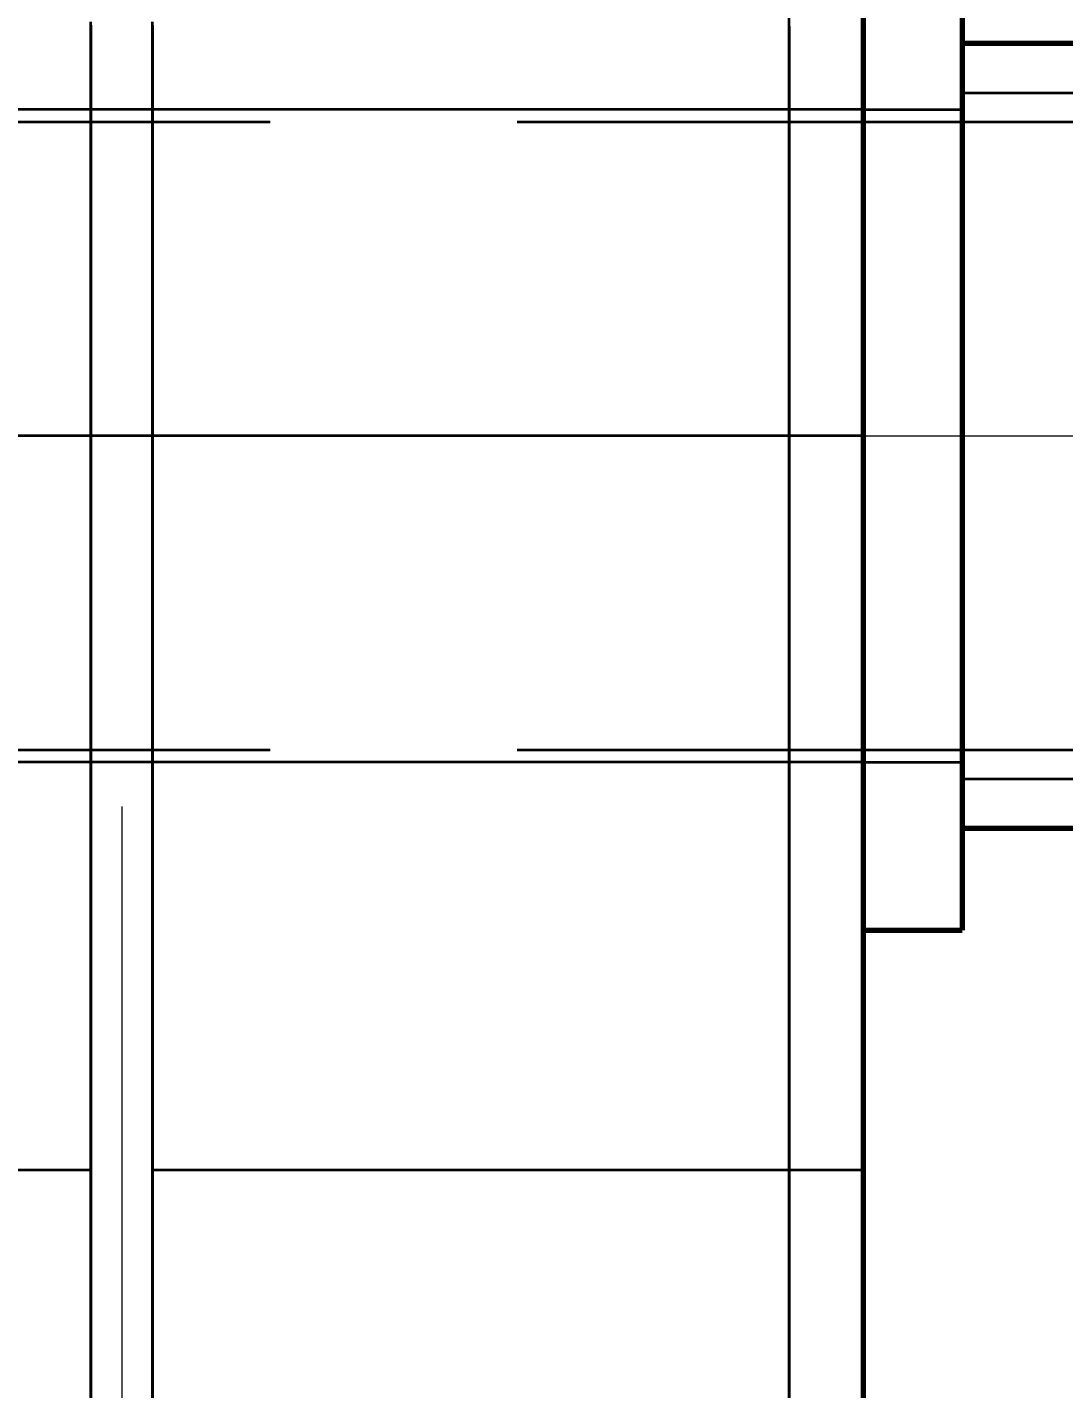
# Model space of a CAD drawing. Header units: millimetres. Extents: x 0 to 2382, y 0 to 420.
# Drawn here: x 141.02 to 145.21, y 120.15 to 125.65 of the extents above; entities that cross this region are included whole.
import ezdxf

# ---------------------------------------------------------------- set-up
doc = ezdxf.new("R2010")
doc.units = ezdxf.units.MM
doc.linetypes.add('IRAM-E-TRAZOS', pattern=[5, 4, -1])
doc.linetypes.add('IRAM-F-TRAZO-PUNTO', pattern=[20, 15, -2, 1, -2])
for name, color, linetype, lineweight in [('01-VISIBLE', 7, 'CONTINUOUS', 70), ('02-OCULTA', 4, 'IRAM-E-TRAZOS', 35), ('03-EJE', 1, 'IRAM-F-TRAZO-PUNTO', 18), ('04-COTA', 3, 'CONTINUOUS', 18)]:
    doc.layers.add(name, color=color, linetype=linetype, lineweight=lineweight)
doc.styles.add('ISO3098', font='isocpeur.ttf')
doc.dimstyles.new('FLAMA-IRAM', dxfattribs={"dimtxt": 3.5, "dimasz": 3.5, "dimexe": 2, "dimexo": 1.5, "dimgap": 1, "dimtad": 1, "dimdec": 1, "dimtxsty": 'ISO3098', "dimblk": 'IRAM_FLECHA', "dimblk1": 'IRAM_FLECHA', "dimblk2": 'IRAM_FLECHA', "dimcen": 2.5, "dimclrd": 256, "dimclre": 256, "dimclrt": 256, "dimazin": 3, "dimtfac": 1, "dimtmove": 0, "dimatfit": 3, "dimlwd": 18, "dimlwe": 18})

# ---------------------------------------------------------------- blocks, each defined once
blk = doc.blocks.new('IRAM_FLECHA')
blk.add_solid([(0, 0), (-1, 0.125), (-1, -0.125)])

msp = doc.modelspace()

# ---------------------------------------------------------------- linework, layer by layer
at = {"layer": '01-VISIBLE'}
for p, q in [((144.8, 125.5875), (154.9125, 125.5875)), ((144.8, 122.4125), (181.2, 122.4125)), ((144.4, 122), (144.8, 122))]:
    msp.add_line(p, q, dxfattribs=at)
for points in [[(144.4, 120.0851), (144.4, 120.1664), (144.4, 120.2478), (144.4, 120.3291), (144.4, 120.4105), (144.4, 120.4918), (144.4, 120.5732), (144.4, 120.6545), (144.4, 120.7359), (144.4, 120.8172), (144.4, 120.8986), (144.4, 120.9799), (144.4, 121.0613), (144.4, 121.1426), (144.4, 121.2239), (144.4, 121.3053), (144.4, 121.3866), (144.4, 121.468), (144.4, 121.5493), (144.4, 121.6307), (144.4, 121.712), (144.4, 121.7934), (144.4, 121.8747), (144.4, 121.9561), (144.4, 122.0374), (144.4, 122.1188), (144.4, 122.2001), (144.4, 122.2815), (144.4, 122.3628), (144.4, 122.4442), (144.4, 122.5255), (144.4, 122.6069), (144.4, 122.6882), (144.4, 122.7696), (144.4, 122.8509), (144.4, 122.9323), (144.4, 123.0136), (144.4, 123.0949), (144.4, 123.1763), (144.4, 123.2576), (144.4, 123.339), (144.4, 123.4203), (144.4, 123.5017), (144.4, 123.583), (144.4, 123.6644), (144.4, 123.7457), (144.4, 123.8271), (144.4, 123.9084), (144.4, 123.9898), (144.4, 124.0711), (144.4, 124.1525), (144.4, 124.2338), (144.4, 124.3152), (144.4, 124.3965), (144.4, 124.4779), (144.4, 124.5592), (144.4, 124.6406), (144.4, 124.7219), (144.4, 124.8033), (144.4, 124.8846), (144.4, 124.9659), (144.4, 125.0473), (144.4, 125.1286), (144.4, 125.21), (144.4, 125.2913), (144.4, 125.3727), (144.4, 125.454), (144.4, 125.5354), (144.4, 125.6167), (144.4, 125.6981)], [(144.8, 125.7), (144.8, 125.65), (144.8, 125.6), (144.8, 125.55), (144.8, 125.5), (144.8, 125.45), (144.8, 125.4), (144.8, 125.35), (144.8, 125.3), (144.8, 125.25), (144.8, 125.2), (144.8, 125.15), (144.8, 125.1), (144.8, 125.05), (144.8, 125), (144.8, 124.95), (144.8, 124.9), (144.8, 124.85), (144.8, 124.8), (144.8, 124.75), (144.8, 124.7), (144.8, 124.65), (144.8, 124.6), (144.8, 124.55), (144.8, 124.5), (144.8, 124.45), (144.8, 124.4), (144.8, 124.35), (144.8, 124.3), (144.8, 124.25), (144.8, 124.2), (144.8, 124.15), (144.8, 124.1), (144.8, 124.05), (144.8, 124)], [(144.8, 124), (144.8, 123.95), (144.8, 123.9), (144.8, 123.85), (144.8, 123.8), (144.8, 123.75), (144.8, 123.7), (144.8, 123.65), (144.8, 123.6), (144.8, 123.55), (144.8, 123.5), (144.8, 123.45), (144.8, 123.4), (144.8, 123.35), (144.8, 123.3), (144.8, 123.25), (144.8, 123.2), (144.8, 123.15), (144.8, 123.1), (144.8, 123.05), (144.8, 123), (144.8, 122.95), (144.8, 122.9), (144.8, 122.85), (144.8, 122.8), (144.8, 122.75), (144.8, 122.7), (144.8, 122.65), (144.8, 122.6), (144.8, 122.55), (144.8, 122.5), (144.8, 122.45), (144.8, 122.4), (144.8, 122.35), (144.8, 122.3), (144.8, 122.25), (144.8, 122.2), (144.8, 122.15), (144.8, 122.1), (144.8, 122.05), (144.8, 122)]]:
    msp.add_lwpolyline(points, dxfattribs=at)
at = {"layer": '02-OCULTA'}
for p, q in [((144.8, 125.3875), (181.2, 125.3875)), ((144.4, 125.32), (138.4, 125.32)), ((144.4, 125.32), (144.8, 125.32)), ((138, 125.27), (188, 125.27)), ((144.4, 124), (138.4, 124)), ((138, 122.73), (188, 122.73)), ((144.4, 122.68), (138.4, 122.68)), ((144.4, 122.68), (144.8, 122.68)), ((144.8, 122.6125), (181.2, 122.6125)), ((141.275, 121.03), (138.4, 121.03)), ((144.4, 121.03), (141.525, 121.03))]:
    msp.add_line(p, q, dxfattribs=at)
for points in [[(144.1, 120.094), (144.1, 120.157), (144.1, 120.22), (144.1, 120.283), (144.1, 120.346), (144.1, 120.409), (144.1, 120.472), (144.1, 120.535), (144.1, 120.598), (144.1, 120.661), (144.1, 120.724), (144.1, 120.787), (144.1, 120.85), (144.1, 120.913), (144.1, 120.976), (144.1, 121.039), (144.1, 121.102), (144.1, 121.165), (144.1, 121.228), (144.1, 121.291), (144.1, 121.354), (144.1, 121.417), (144.1, 121.48), (144.1, 121.543), (144.1, 121.606), (144.1, 121.669), (144.1, 121.732), (144.1, 121.795), (144.1, 121.858), (144.1, 121.921), (144.1, 121.984), (144.1, 122.047), (144.1, 122.11), (144.1, 122.173), (144.1, 122.236), (144.1, 122.299), (144.1, 122.362), (144.1, 122.425), (144.1, 122.488), (144.1, 122.551), (144.1, 122.614), (144.1, 122.677), (144.1, 122.74), (144.1, 122.803), (144.1, 122.866), (144.1, 122.929), (144.1, 122.992), (144.1, 123.055), (144.1, 123.118), (144.1, 123.181), (144.1, 123.244), (144.1, 123.307), (144.1, 123.37), (144.1, 123.433), (144.1, 123.496), (144.1, 123.559), (144.1, 123.622), (144.1, 123.685), (144.1, 123.748), (144.1, 123.811), (144.1, 123.874), (144.1, 123.937), (144.1, 124), (144.1, 124.063), (144.1, 124.126), (144.1, 124.189), (144.1, 124.252), (144.1, 124.315), (144.1, 124.378), (144.1, 124.441), (144.1, 124.504), (144.1, 124.567), (144.1, 124.63), (144.1, 124.693), (144.1, 124.756), (144.1, 124.819), (144.1, 124.882), (144.1, 124.945), (144.1, 125.008), (144.1, 125.071), (144.1, 125.134), (144.1, 125.197), (144.1, 125.26), (144.1, 125.323), (144.1, 125.386), (144.1, 125.449), (144.1, 125.512), (144.1, 125.575), (144.1, 125.638), (144.1, 125.701)], [(144.4, 120.094), (144.4, 120.157), (144.4, 120.22), (144.4, 120.283), (144.4, 120.346), (144.4, 120.409), (144.4, 120.472), (144.4, 120.535), (144.4, 120.598), (144.4, 120.661), (144.4, 120.724), (144.4, 120.787), (144.4, 120.85), (144.4, 120.913), (144.4, 120.976), (144.4, 121.039), (144.4, 121.102), (144.4, 121.165), (144.4, 121.228), (144.4, 121.291), (144.4, 121.354), (144.4, 121.417), (144.4, 121.48), (144.4, 121.543), (144.4, 121.606), (144.4, 121.669), (144.4, 121.732), (144.4, 121.795), (144.4, 121.858), (144.4, 121.921), (144.4, 121.984), (144.4, 122.047), (144.4, 122.11), (144.4, 122.173), (144.4, 122.236), (144.4, 122.299), (144.4, 122.362), (144.4, 122.425), (144.4, 122.488), (144.4, 122.551), (144.4, 122.614), (144.4, 122.677), (144.4, 122.74), (144.4, 122.803), (144.4, 122.866), (144.4, 122.929), (144.4, 122.992), (144.4, 123.055), (144.4, 123.118), (144.4, 123.181), (144.4, 123.244), (144.4, 123.307), (144.4, 123.37), (144.4, 123.433), (144.4, 123.496), (144.4, 123.559), (144.4, 123.622), (144.4, 123.685), (144.4, 123.748), (144.4, 123.811), (144.4, 123.874), (144.4, 123.937), (144.4, 124), (144.4, 124.063), (144.4, 124.126), (144.4, 124.189), (144.4, 124.252), (144.4, 124.315), (144.4, 124.378), (144.4, 124.441), (144.4, 124.504), (144.4, 124.567), (144.4, 124.63), (144.4, 124.693), (144.4, 124.756), (144.4, 124.819), (144.4, 124.882), (144.4, 124.945), (144.4, 125.008), (144.4, 125.071), (144.4, 125.134), (144.4, 125.197), (144.4, 125.26), (144.4, 125.323), (144.4, 125.386), (144.4, 125.449), (144.4, 125.512), (144.4, 125.575), (144.4, 125.638), (144.4, 125.701)], [(144.4, 122), (144.4, 122.05), (144.4, 122.1), (144.4, 122.15), (144.4, 122.2), (144.4, 122.25), (144.4, 122.3), (144.4, 122.35), (144.4, 122.4), (144.4, 122.45), (144.4, 122.5), (144.4, 122.55), (144.4, 122.6), (144.4, 122.65), (144.4, 122.7), (144.4, 122.75), (144.4, 122.8), (144.4, 122.85), (144.4, 122.9), (144.4, 122.95), (144.4, 123), (144.4, 123.05), (144.4, 123.1), (144.4, 123.15), (144.4, 123.2), (144.4, 123.25), (144.4, 123.3), (144.4, 123.35), (144.4, 123.4), (144.4, 123.45), (144.4, 123.5), (144.4, 123.55), (144.4, 123.6), (144.4, 123.65), (144.4, 123.7), (144.4, 123.75), (144.4, 123.8), (144.4, 123.85), (144.4, 123.9), (144.4, 123.95), (144.4, 124), (144.4, 124.05), (144.4, 124.1), (144.4, 124.15), (144.4, 124.2), (144.4, 124.25), (144.4, 124.3), (144.4, 124.35), (144.4, 124.4), (144.4, 124.45), (144.4, 124.5), (144.4, 124.55), (144.4, 124.6), (144.4, 124.65), (144.4, 124.7), (144.4, 124.75), (144.4, 124.8), (144.4, 124.85), (144.4, 124.9), (144.4, 124.95), (144.4, 125), (144.4, 125.05), (144.4, 125.1), (144.4, 125.15), (144.4, 125.2), (144.4, 125.25), (144.4, 125.3), (144.4, 125.35), (144.4, 125.4), (144.4, 125.45), (144.4, 125.5), (144.4, 125.55), (144.4, 125.6), (144.4, 125.65), (144.4, 125.7)], [(144.4, 125.7), (144.4, 125.65), (144.4, 125.6), (144.4, 125.55), (144.4, 125.5), (144.4, 125.45), (144.4, 125.4), (144.4, 125.35), (144.4, 125.3), (144.4, 125.25), (144.4, 125.2), (144.4, 125.15), (144.4, 125.1), (144.4, 125.05), (144.4, 125), (144.4, 124.95), (144.4, 124.9), (144.4, 124.85), (144.4, 124.8), (144.4, 124.75), (144.4, 124.7), (144.4, 124.65), (144.4, 124.6), (144.4, 124.55), (144.4, 124.5), (144.4, 124.45), (144.4, 124.4), (144.4, 124.35), (144.4, 124.3), (144.4, 124.25), (144.4, 124.2), (144.4, 124.15), (144.4, 124.1), (144.4, 124.05), (144.4, 124)], [(144.8, 122), (144.8, 122.05), (144.8, 122.1), (144.8, 122.15), (144.8, 122.2), (144.8, 122.25), (144.8, 122.3), (144.8, 122.35), (144.8, 122.4), (144.8, 122.45), (144.8, 122.5), (144.8, 122.55), (144.8, 122.6), (144.8, 122.65), (144.8, 122.7), (144.8, 122.75), (144.8, 122.8), (144.8, 122.85), (144.8, 122.9), (144.8, 122.95), (144.8, 123), (144.8, 123.05), (144.8, 123.1), (144.8, 123.15), (144.8, 123.2), (144.8, 123.25), (144.8, 123.3), (144.8, 123.35), (144.8, 123.4), (144.8, 123.45), (144.8, 123.5), (144.8, 123.55), (144.8, 123.6), (144.8, 123.65), (144.8, 123.7), (144.8, 123.75), (144.8, 123.8), (144.8, 123.85), (144.8, 123.9), (144.8, 123.95), (144.8, 124), (144.8, 124.05), (144.8, 124.1), (144.8, 124.15), (144.8, 124.2), (144.8, 124.25), (144.8, 124.3), (144.8, 124.35), (144.8, 124.4), (144.8, 124.45), (144.8, 124.5), (144.8, 124.55), (144.8, 124.6), (144.8, 124.65), (144.8, 124.7), (144.8, 124.75), (144.8, 124.8), (144.8, 124.85), (144.8, 124.9), (144.8, 124.95), (144.8, 125), (144.8, 125.05), (144.8, 125.1), (144.8, 125.15), (144.8, 125.2), (144.8, 125.25), (144.8, 125.3), (144.8, 125.35), (144.8, 125.4), (144.8, 125.45), (144.8, 125.5), (144.8, 125.55), (144.8, 125.6), (144.8, 125.65), (144.8, 125.7)], [(141.275, 120.094), (141.275, 120.156), (141.275, 120.218), (141.275, 120.28), (141.275, 120.342), (141.275, 120.404), (141.275, 120.466), (141.275, 120.528), (141.275, 120.59), (141.275, 120.652), (141.275, 120.714), (141.275, 120.776), (141.275, 120.838), (141.275, 120.9), (141.275, 120.962), (141.275, 121.024), (141.275, 121.086), (141.275, 121.148), (141.275, 121.21), (141.275, 121.272), (141.275, 121.334), (141.275, 121.396), (141.275, 121.458), (141.275, 121.52), (141.275, 121.582), (141.275, 121.644), (141.275, 121.706), (141.275, 121.768), (141.275, 121.83), (141.275, 121.892), (141.275, 121.954), (141.275, 122.016), (141.275, 122.078), (141.275, 122.14), (141.275, 122.202), (141.275, 122.264), (141.275, 122.326), (141.275, 122.388), (141.275, 122.45), (141.275, 122.512), (141.275, 122.574), (141.275, 122.636), (141.275, 122.698), (141.275, 122.76), (141.275, 122.822), (141.275, 122.884), (141.275, 122.946), (141.275, 123.008), (141.275, 123.07), (141.275, 123.132), (141.275, 123.194), (141.275, 123.256), (141.275, 123.318), (141.275, 123.38), (141.275, 123.442), (141.275, 123.504), (141.275, 123.566), (141.275, 123.628), (141.275, 123.69), (141.275, 123.752), (141.275, 123.814), (141.275, 123.876), (141.275, 123.938), (141.275, 124), (141.275, 124.062), (141.275, 124.124), (141.275, 124.186), (141.275, 124.248), (141.275, 124.31), (141.275, 124.372), (141.275, 124.434), (141.275, 124.496), (141.275, 124.558), (141.275, 124.62), (141.275, 124.682), (141.275, 124.744), (141.275, 124.806), (141.275, 124.868), (141.275, 124.93), (141.275, 124.992), (141.275, 125.054), (141.275, 125.116), (141.275, 125.178), (141.275, 125.24), (141.275, 125.302), (141.275, 125.364), (141.275, 125.426), (141.275, 125.488), (141.275, 125.55), (141.275, 125.612), (141.275, 125.674)], [(141.275, 121.03), (141.275, 121.0803), (141.275, 121.1307), (141.275, 121.181), (141.275, 121.2314), (141.275, 121.2817), (141.275, 121.332), (141.275, 121.3824), (141.275, 121.4327), (141.275, 121.4831), (141.275, 121.5334), (141.275, 121.5837), (141.275, 121.6341), (141.275, 121.6844), (141.275, 121.7347), (141.275, 121.7851), (141.275, 121.8354), (141.275, 121.8858), (141.275, 121.9361), (141.275, 121.9864), (141.275, 122.0368), (141.275, 122.0871), (141.275, 122.1375), (141.275, 122.1878), (141.275, 122.2381), (141.275, 122.2885), (141.275, 122.3388), (141.275, 122.3892), (141.275, 122.4395), (141.275, 122.4898), (141.275, 122.5402), (141.275, 122.5905), (141.275, 122.6408), (141.275, 122.6912), (141.275, 122.7415), (141.275, 122.7919), (141.275, 122.8422), (141.275, 122.8925), (141.275, 122.9429), (141.275, 122.9932), (141.275, 123.0436), (141.275, 123.0939), (141.275, 123.1442), (141.275, 123.1946), (141.275, 123.2449), (141.275, 123.2953), (141.275, 123.3456), (141.275, 123.3959), (141.275, 123.4463), (141.275, 123.4966), (141.275, 123.5469), (141.275, 123.5973), (141.275, 123.6476), (141.275, 123.698), (141.275, 123.7483), (141.275, 123.7986), (141.275, 123.849), (141.275, 123.8993), (141.275, 123.9497), (141.275, 124), (141.275, 124.0503), (141.275, 124.1007), (141.275, 124.151), (141.275, 124.2014), (141.275, 124.2517), (141.275, 124.302), (141.275, 124.3524), (141.275, 124.4027), (141.275, 124.4531), (141.275, 124.5034), (141.275, 124.5537), (141.275, 124.6041), (141.275, 124.6544), (141.275, 124.7047), (141.275, 124.7551), (141.275, 124.8054), (141.275, 124.8558), (141.275, 124.9061), (141.275, 124.9564), (141.275, 125.0068), (141.275, 125.0571), (141.275, 125.1075), (141.275, 125.1578), (141.275, 125.2081), (141.275, 125.2585), (141.275, 125.3088), (141.275, 125.3592), (141.275, 125.4095), (141.275, 125.4598), (141.275, 125.5102), (141.275, 125.5605), (141.275, 125.6108), (141.275, 125.6612)], [(141.275, 125.6612), (141.275, 125.6108), (141.275, 125.5605), (141.275, 125.5102), (141.275, 125.4598), (141.275, 125.4095), (141.275, 125.3592), (141.275, 125.3088), (141.275, 125.2585), (141.275, 125.2081), (141.275, 125.1578), (141.275, 125.1075), (141.275, 125.0571), (141.275, 125.0068), (141.275, 124.9564), (141.275, 124.9061), (141.275, 124.8558), (141.275, 124.8054), (141.275, 124.7551), (141.275, 124.7047), (141.275, 124.6544), (141.275, 124.6041), (141.275, 124.5537), (141.275, 124.5034), (141.275, 124.4531), (141.275, 124.4027), (141.275, 124.3524), (141.275, 124.302), (141.275, 124.2517), (141.275, 124.2014), (141.275, 124.151), (141.275, 124.1007), (141.275, 124.0503), (141.275, 124)], [(141.275, 125.6567), (141.275, 125.6065), (141.275, 125.5563), (141.275, 125.5061), (141.275, 125.4559), (141.275, 125.4057), (141.275, 125.3555), (141.275, 125.3053), (141.275, 125.2551), (141.275, 125.2049), (141.275, 125.1547), (141.275, 125.1045), (141.275, 125.0543), (141.275, 125.004), (141.275, 124.9538), (141.275, 124.9036), (141.275, 124.8534), (141.275, 124.8032), (141.275, 124.753), (141.275, 124.7028), (141.275, 124.6526), (141.275, 124.6024), (141.275, 124.5522), (141.275, 124.502), (141.275, 124.4518), (141.275, 124.4016), (141.275, 124.3514), (141.275, 124.3012), (141.275, 124.251), (141.275, 124.2008), (141.275, 124.1506), (141.275, 124.1004), (141.275, 124.0502), (141.275, 124)], [(141.525, 120.094), (141.525, 120.156), (141.525, 120.218), (141.525, 120.28), (141.525, 120.342), (141.525, 120.404), (141.525, 120.466), (141.525, 120.528), (141.525, 120.59), (141.525, 120.652), (141.525, 120.714), (141.525, 120.776), (141.525, 120.838), (141.525, 120.9), (141.525, 120.962), (141.525, 121.024), (141.525, 121.086), (141.525, 121.148), (141.525, 121.21), (141.525, 121.272), (141.525, 121.334), (141.525, 121.396), (141.525, 121.458), (141.525, 121.52), (141.525, 121.582), (141.525, 121.644), (141.525, 121.706), (141.525, 121.768), (141.525, 121.83), (141.525, 121.892), (141.525, 121.954), (141.525, 122.016), (141.525, 122.078), (141.525, 122.14), (141.525, 122.202), (141.525, 122.264), (141.525, 122.326), (141.525, 122.388), (141.525, 122.45), (141.525, 122.512), (141.525, 122.574), (141.525, 122.636), (141.525, 122.698), (141.525, 122.76), (141.525, 122.822), (141.525, 122.884), (141.525, 122.946), (141.525, 123.008), (141.525, 123.07), (141.525, 123.132), (141.525, 123.194), (141.525, 123.256), (141.525, 123.318), (141.525, 123.38), (141.525, 123.442), (141.525, 123.504), (141.525, 123.566), (141.525, 123.628), (141.525, 123.69), (141.525, 123.752), (141.525, 123.814), (141.525, 123.876), (141.525, 123.938), (141.525, 124), (141.525, 124.062), (141.525, 124.124), (141.525, 124.186), (141.525, 124.248), (141.525, 124.31), (141.525, 124.372), (141.525, 124.434), (141.525, 124.496), (141.525, 124.558), (141.525, 124.62), (141.525, 124.682), (141.525, 124.744), (141.525, 124.806), (141.525, 124.868), (141.525, 124.93), (141.525, 124.992), (141.525, 125.054), (141.525, 125.116), (141.525, 125.178), (141.525, 125.24), (141.525, 125.302), (141.525, 125.364), (141.525, 125.426), (141.525, 125.488), (141.525, 125.55), (141.525, 125.612), (141.525, 125.674)], [(141.525, 121.03), (141.525, 121.0803), (141.525, 121.1307), (141.525, 121.181), (141.525, 121.2314), (141.525, 121.2817), (141.525, 121.332), (141.525, 121.3824), (141.525, 121.4327), (141.525, 121.4831), (141.525, 121.5334), (141.525, 121.5837), (141.525, 121.6341), (141.525, 121.6844), (141.525, 121.7347), (141.525, 121.7851), (141.525, 121.8354), (141.525, 121.8858), (141.525, 121.9361), (141.525, 121.9864), (141.525, 122.0368), (141.525, 122.0871), (141.525, 122.1375), (141.525, 122.1878), (141.525, 122.2381), (141.525, 122.2885), (141.525, 122.3388), (141.525, 122.3892), (141.525, 122.4395), (141.525, 122.4898), (141.525, 122.5402), (141.525, 122.5905), (141.525, 122.6408), (141.525, 122.6912), (141.525, 122.7415), (141.525, 122.7919), (141.525, 122.8422), (141.525, 122.8925), (141.525, 122.9429), (141.525, 122.9932), (141.525, 123.0436), (141.525, 123.0939), (141.525, 123.1442), (141.525, 123.1946), (141.525, 123.2449), (141.525, 123.2953), (141.525, 123.3456), (141.525, 123.3959), (141.525, 123.4463), (141.525, 123.4966), (141.525, 123.5469), (141.525, 123.5973), (141.525, 123.6476), (141.525, 123.698), (141.525, 123.7483), (141.525, 123.7986), (141.525, 123.849), (141.525, 123.8993), (141.525, 123.9497), (141.525, 124), (141.525, 124.0503), (141.525, 124.1007), (141.525, 124.151), (141.525, 124.2014), (141.525, 124.2517), (141.525, 124.302), (141.525, 124.3524), (141.525, 124.4027), (141.525, 124.4531), (141.525, 124.5034), (141.525, 124.5537), (141.525, 124.6041), (141.525, 124.6544), (141.525, 124.7047), (141.525, 124.7551), (141.525, 124.8054), (141.525, 124.8558), (141.525, 124.9061), (141.525, 124.9564), (141.525, 125.0068), (141.525, 125.0571), (141.525, 125.1075), (141.525, 125.1578), (141.525, 125.2081), (141.525, 125.2585), (141.525, 125.3088), (141.525, 125.3592), (141.525, 125.4095), (141.525, 125.4598), (141.525, 125.5102), (141.525, 125.5605), (141.525, 125.6108), (141.525, 125.6612)], [(141.525, 125.6612), (141.525, 125.6108), (141.525, 125.5605), (141.525, 125.5102), (141.525, 125.4598), (141.525, 125.4095), (141.525, 125.3592), (141.525, 125.3088), (141.525, 125.2585), (141.525, 125.2081), (141.525, 125.1578), (141.525, 125.1075), (141.525, 125.0571), (141.525, 125.0068), (141.525, 124.9564), (141.525, 124.9061), (141.525, 124.8558), (141.525, 124.8054), (141.525, 124.7551), (141.525, 124.7047), (141.525, 124.6544), (141.525, 124.6041), (141.525, 124.5537), (141.525, 124.5034), (141.525, 124.4531), (141.525, 124.4027), (141.525, 124.3524), (141.525, 124.302), (141.525, 124.2517), (141.525, 124.2014), (141.525, 124.151), (141.525, 124.1007), (141.525, 124.0503), (141.525, 124)], [(141.525, 125.6567), (141.525, 125.6065), (141.525, 125.5563), (141.525, 125.5061), (141.525, 125.4559), (141.525, 125.4057), (141.525, 125.3555), (141.525, 125.3053), (141.525, 125.2551), (141.525, 125.2049), (141.525, 125.1547), (141.525, 125.1045), (141.525, 125.0543), (141.525, 125.004), (141.525, 124.9538), (141.525, 124.9036), (141.525, 124.8534), (141.525, 124.8032), (141.525, 124.753), (141.525, 124.7028), (141.525, 124.6526), (141.525, 124.6024), (141.525, 124.5522), (141.525, 124.502), (141.525, 124.4518), (141.525, 124.4016), (141.525, 124.3514), (141.525, 124.3012), (141.525, 124.251), (141.525, 124.2008), (141.525, 124.1506), (141.525, 124.1004), (141.525, 124.0502), (141.525, 124)], [(144.1, 120.094), (144.1, 120.156), (144.1, 120.218), (144.1, 120.28), (144.1, 120.342), (144.1, 120.404), (144.1, 120.466), (144.1, 120.528), (144.1, 120.59), (144.1, 120.652), (144.1, 120.714), (144.1, 120.776), (144.1, 120.838), (144.1, 120.9), (144.1, 120.962), (144.1, 121.024), (144.1, 121.086), (144.1, 121.148), (144.1, 121.21), (144.1, 121.272), (144.1, 121.334), (144.1, 121.396), (144.1, 121.458), (144.1, 121.52), (144.1, 121.582), (144.1, 121.644), (144.1, 121.706), (144.1, 121.768), (144.1, 121.83), (144.1, 121.892), (144.1, 121.954), (144.1, 122.016), (144.1, 122.078), (144.1, 122.14), (144.1, 122.202), (144.1, 122.264), (144.1, 122.326), (144.1, 122.388), (144.1, 122.45), (144.1, 122.512), (144.1, 122.574), (144.1, 122.636), (144.1, 122.698), (144.1, 122.76), (144.1, 122.822), (144.1, 122.884), (144.1, 122.946), (144.1, 123.008), (144.1, 123.07), (144.1, 123.132), (144.1, 123.194), (144.1, 123.256), (144.1, 123.318), (144.1, 123.38), (144.1, 123.442), (144.1, 123.504), (144.1, 123.566), (144.1, 123.628), (144.1, 123.69), (144.1, 123.752), (144.1, 123.814), (144.1, 123.876), (144.1, 123.938), (144.1, 124), (144.1, 124.062), (144.1, 124.124), (144.1, 124.186), (144.1, 124.248), (144.1, 124.31), (144.1, 124.372), (144.1, 124.434), (144.1, 124.496), (144.1, 124.558), (144.1, 124.62), (144.1, 124.682), (144.1, 124.744), (144.1, 124.806), (144.1, 124.868), (144.1, 124.93), (144.1, 124.992), (144.1, 125.054), (144.1, 125.116), (144.1, 125.178), (144.1, 125.24), (144.1, 125.302), (144.1, 125.364), (144.1, 125.426), (144.1, 125.488), (144.1, 125.55), (144.1, 125.612), (144.1, 125.674)], [(144.1, 125.6567), (144.1, 125.6065), (144.1, 125.5563), (144.1, 125.5061), (144.1, 125.4559), (144.1, 125.4057), (144.1, 125.3555), (144.1, 125.3053), (144.1, 125.2551), (144.1, 125.2049), (144.1, 125.1547), (144.1, 125.1045), (144.1, 125.0543), (144.1, 125.004), (144.1, 124.9538), (144.1, 124.9036), (144.1, 124.8534), (144.1, 124.8032), (144.1, 124.753), (144.1, 124.7028), (144.1, 124.6526), (144.1, 124.6024), (144.1, 124.5522), (144.1, 124.502), (144.1, 124.4518), (144.1, 124.4016), (144.1, 124.3514), (144.1, 124.3012), (144.1, 124.251), (144.1, 124.2008), (144.1, 124.1506), (144.1, 124.1004), (144.1, 124.0502), (144.1, 124)], [(144.1, 125.6566), (144.1, 125.6064), (144.1, 125.5562), (144.1, 125.506), (144.1, 125.4558), (144.1, 125.4056), (144.1, 125.3554), (144.1, 125.3052), (144.1, 125.255), (144.1, 125.2048), (144.1, 125.1546), (144.1, 125.1044), (144.1, 125.0542), (144.1, 125.004), (144.1, 124.9538), (144.1, 124.9036), (144.1, 124.8534), (144.1, 124.8032), (144.1, 124.753), (144.1, 124.7028), (144.1, 124.6526), (144.1, 124.6024), (144.1, 124.5522), (144.1, 124.502), (144.1, 124.4518), (144.1, 124.4016), (144.1, 124.3514), (144.1, 124.3012), (144.1, 124.251), (144.1, 124.2008), (144.1, 124.1506), (144.1, 124.1004), (144.1, 124.0502), (144.1, 124)], [(144.4, 121.03), (144.4, 121.0803), (144.4, 121.1307), (144.4, 121.181), (144.4, 121.2314), (144.4, 121.2817), (144.4, 121.332), (144.4, 121.3824), (144.4, 121.4327), (144.4, 121.4831), (144.4, 121.5334), (144.4, 121.5837), (144.4, 121.6341), (144.4, 121.6844), (144.4, 121.7347), (144.4, 121.7851), (144.4, 121.8354), (144.4, 121.8858), (144.4, 121.9361), (144.4, 121.9864), (144.4, 122.0368), (144.4, 122.0871), (144.4, 122.1375), (144.4, 122.1878), (144.4, 122.2381), (144.4, 122.2885), (144.4, 122.3388), (144.4, 122.3892), (144.4, 122.4395), (144.4, 122.4898), (144.4, 122.5402), (144.4, 122.5905), (144.4, 122.6408), (144.4, 122.6912), (144.4, 122.7415), (144.4, 122.7919), (144.4, 122.8422), (144.4, 122.8925), (144.4, 122.9429), (144.4, 122.9932), (144.4, 123.0436), (144.4, 123.0939), (144.4, 123.1442), (144.4, 123.1946), (144.4, 123.2449), (144.4, 123.2953), (144.4, 123.3456), (144.4, 123.3959), (144.4, 123.4463), (144.4, 123.4966), (144.4, 123.5469), (144.4, 123.5973), (144.4, 123.6476), (144.4, 123.698), (144.4, 123.7483), (144.4, 123.7986), (144.4, 123.849), (144.4, 123.8993), (144.4, 123.9497), (144.4, 124), (144.4, 124.0503), (144.4, 124.1007), (144.4, 124.151), (144.4, 124.2014), (144.4, 124.2517), (144.4, 124.302), (144.4, 124.3524), (144.4, 124.4027), (144.4, 124.4531), (144.4, 124.5034), (144.4, 124.5537), (144.4, 124.6041), (144.4, 124.6544), (144.4, 124.7047), (144.4, 124.7551), (144.4, 124.8054), (144.4, 124.8558), (144.4, 124.9061), (144.4, 124.9564), (144.4, 125.0068), (144.4, 125.0571), (144.4, 125.1075), (144.4, 125.1578), (144.4, 125.2081), (144.4, 125.2585), (144.4, 125.3088), (144.4, 125.3592), (144.4, 125.4095), (144.4, 125.4598), (144.4, 125.5102), (144.4, 125.5605), (144.4, 125.6108), (144.4, 125.6612)], [(144.4, 125.6612), (144.4, 125.6108), (144.4, 125.5605), (144.4, 125.5102), (144.4, 125.4598), (144.4, 125.4095), (144.4, 125.3592), (144.4, 125.3088), (144.4, 125.2585), (144.4, 125.2081), (144.4, 125.1578), (144.4, 125.1075), (144.4, 125.0571), (144.4, 125.0068), (144.4, 124.9564), (144.4, 124.9061), (144.4, 124.8558), (144.4, 124.8054), (144.4, 124.7551), (144.4, 124.7047), (144.4, 124.6544), (144.4, 124.6041), (144.4, 124.5537), (144.4, 124.5034), (144.4, 124.4531), (144.4, 124.4027), (144.4, 124.3524), (144.4, 124.302), (144.4, 124.2517), (144.4, 124.2014), (144.4, 124.151), (144.4, 124.1007), (144.4, 124.0503), (144.4, 124)], [(144.4, 125.6566), (144.4, 125.6064), (144.4, 125.5562), (144.4, 125.506), (144.4, 125.4558), (144.4, 125.4056), (144.4, 125.3554), (144.4, 125.3052), (144.4, 125.255), (144.4, 125.2048), (144.4, 125.1546), (144.4, 125.1044), (144.4, 125.0542), (144.4, 125.004), (144.4, 124.9538), (144.4, 124.9036), (144.4, 124.8534), (144.4, 124.8032), (144.4, 124.753), (144.4, 124.7028), (144.4, 124.6526), (144.4, 124.6024), (144.4, 124.5522), (144.4, 124.502), (144.4, 124.4518), (144.4, 124.4016), (144.4, 124.3514), (144.4, 124.3012), (144.4, 124.251), (144.4, 124.2008), (144.4, 124.1506), (144.4, 124.1004), (144.4, 124.0502), (144.4, 124)], [(144.4, 125.6547), (144.4, 125.6046), (144.4, 125.5544), (144.4, 125.5043), (144.4, 125.4542), (144.4, 125.404), (144.4, 125.3539), (144.4, 125.3037), (144.4, 125.2536), (144.4, 125.2034), (144.4, 125.1533), (144.4, 125.1032), (144.4, 125.053), (144.4, 125.0029), (144.4, 124.9527), (144.4, 124.9026), (144.4, 124.8524), (144.4, 124.8023), (144.4, 124.7521), (144.4, 124.702), (144.4, 124.6519), (144.4, 124.6017), (144.4, 124.5516), (144.4, 124.5014), (144.4, 124.4513), (144.4, 124.4011), (144.4, 124.351), (144.4, 124.3009), (144.4, 124.2507), (144.4, 124.2006), (144.4, 124.1504), (144.4, 124.1003), (144.4, 124.0501), (144.4, 124)], [(144.8, 122.4125), (144.8, 122.4629), (144.8, 122.5133), (144.8, 122.5637), (144.8, 122.6141), (144.8, 122.6645), (144.8, 122.7149), (144.8, 122.7653), (144.8, 122.8157), (144.8, 122.8661), (144.8, 122.9165), (144.8, 122.9669), (144.8, 123.0173), (144.8, 123.0677), (144.8, 123.1181), (144.8, 123.1685), (144.8, 123.2188), (144.8, 123.2692), (144.8, 123.3196), (144.8, 123.37), (144.8, 123.4204), (144.8, 123.4708), (144.8, 123.5212), (144.8, 123.5716), (144.8, 123.622), (144.8, 123.6724), (144.8, 123.7228), (144.8, 123.7732), (144.8, 123.8236), (144.8, 123.874), (144.8, 123.9244), (144.8, 123.9748), (144.8, 124.0252), (144.8, 124.0756), (144.8, 124.126), (144.8, 124.1764), (144.8, 124.2268), (144.8, 124.2772), (144.8, 124.3276), (144.8, 124.378), (144.8, 124.4284), (144.8, 124.4788), (144.8, 124.5292), (144.8, 124.5796), (144.8, 124.63), (144.8, 124.6804), (144.8, 124.7308), (144.8, 124.7812), (144.8, 124.8315), (144.8, 124.8819), (144.8, 124.9323), (144.8, 124.9827), (144.8, 125.0331), (144.8, 125.0835), (144.8, 125.1339), (144.8, 125.1843), (144.8, 125.2347), (144.8, 125.2851), (144.8, 125.3355), (144.8, 125.3859), (144.8, 125.4363), (144.8, 125.4867), (144.8, 125.5371), (144.8, 125.5875)], [(144.8, 125.5875), (144.8, 125.5363), (144.8, 125.4851), (144.8, 125.4339), (144.8, 125.3827), (144.8, 125.3315), (144.8, 125.2802), (144.8, 125.229), (144.8, 125.1778), (144.8, 125.1266), (144.8, 125.0754), (144.8, 125.0242), (144.8, 124.973), (144.8, 124.9218), (144.8, 124.8706), (144.8, 124.8194), (144.8, 124.7681), (144.8, 124.7169), (144.8, 124.6657), (144.8, 124.6145), (144.8, 124.5633), (144.8, 124.5121), (144.8, 124.4609), (144.8, 124.4097), (144.8, 124.3585), (144.8, 124.3073), (144.8, 124.256), (144.8, 124.2048), (144.8, 124.1536), (144.8, 124.1024), (144.8, 124.0512), (144.8, 124)], [(144.8, 122.6125), (144.8, 122.663), (144.8, 122.7134), (144.8, 122.7639), (144.8, 122.8143), (144.8, 122.8648), (144.8, 122.9152), (144.8, 122.9657), (144.8, 123.0161), (144.8, 123.0666), (144.8, 123.117), (144.8, 123.1675), (144.8, 123.218), (144.8, 123.2684), (144.8, 123.3189), (144.8, 123.3693), (144.8, 123.4198), (144.8, 123.4702), (144.8, 123.5207), (144.8, 123.5711), (144.8, 123.6216), (144.8, 123.672), (144.8, 123.7225), (144.8, 123.773), (144.8, 123.8234), (144.8, 123.8739), (144.8, 123.9243), (144.8, 123.9748), (144.8, 124.0252), (144.8, 124.0757), (144.8, 124.1261), (144.8, 124.1766), (144.8, 124.227), (144.8, 124.2775), (144.8, 124.328), (144.8, 124.3784), (144.8, 124.4289), (144.8, 124.4793), (144.8, 124.5298), (144.8, 124.5802), (144.8, 124.6307), (144.8, 124.6811), (144.8, 124.7316), (144.8, 124.782), (144.8, 124.8325), (144.8, 124.883), (144.8, 124.9334), (144.8, 124.9839), (144.8, 125.0343), (144.8, 125.0848), (144.8, 125.1352), (144.8, 125.1857), (144.8, 125.2361), (144.8, 125.2866), (144.8, 125.337), (144.8, 125.3875)], [(144.8, 125.3875), (144.8, 125.3361), (144.8, 125.2847), (144.8, 125.2333), (144.8, 125.1819), (144.8, 125.1306), (144.8, 125.0792), (144.8, 125.0278), (144.8, 124.9764), (144.8, 124.925), (144.8, 124.8736), (144.8, 124.8222), (144.8, 124.7708), (144.8, 124.7194), (144.8, 124.6681), (144.8, 124.6167), (144.8, 124.5653), (144.8, 124.5139), (144.8, 124.4625), (144.8, 124.4111), (144.8, 124.3597), (144.8, 124.3083), (144.8, 124.2569), (144.8, 124.2056), (144.8, 124.1542), (144.8, 124.1028), (144.8, 124.0514), (144.8, 124)], [(144.4, 122.68), (144.4, 122.7308), (144.4, 122.7815), (144.4, 122.8323), (144.4, 122.8831), (144.4, 122.9338), (144.4, 122.9846), (144.4, 123.0354), (144.4, 123.0862), (144.4, 123.1369), (144.4, 123.1877), (144.4, 123.2385), (144.4, 123.2892), (144.4, 123.34), (144.4, 123.3908), (144.4, 123.4415), (144.4, 123.4923), (144.4, 123.5431), (144.4, 123.5938), (144.4, 123.6446), (144.4, 123.6954), (144.4, 123.7462), (144.4, 123.7969), (144.4, 123.8477), (144.4, 123.8985), (144.4, 123.9492), (144.4, 124), (144.4, 124.0508), (144.4, 124.1015), (144.4, 124.1523), (144.4, 124.2031), (144.4, 124.2538), (144.4, 124.3046), (144.4, 124.3554), (144.4, 124.4062), (144.4, 124.4569), (144.4, 124.5077), (144.4, 124.5585), (144.4, 124.6092), (144.4, 124.66), (144.4, 124.7108), (144.4, 124.7615), (144.4, 124.8123), (144.4, 124.8631), (144.4, 124.9138), (144.4, 124.9646), (144.4, 125.0154), (144.4, 125.0662), (144.4, 125.1169), (144.4, 125.1677), (144.4, 125.2185), (144.4, 125.2692), (144.4, 125.32)], [(144.4, 125.32), (144.4, 125.2692), (144.4, 125.2185), (144.4, 125.1677), (144.4, 125.1169), (144.4, 125.0662), (144.4, 125.0154), (144.4, 124.9646), (144.4, 124.9138), (144.4, 124.8631), (144.4, 124.8123), (144.4, 124.7615), (144.4, 124.7108), (144.4, 124.66), (144.4, 124.6092), (144.4, 124.5585), (144.4, 124.5077), (144.4, 124.4569), (144.4, 124.4062), (144.4, 124.3554), (144.4, 124.3046), (144.4, 124.2538), (144.4, 124.2031), (144.4, 124.1523), (144.4, 124.1015), (144.4, 124.0508), (144.4, 124)], [(144.4, 122.68), (144.4, 122.7308), (144.4, 122.7815), (144.4, 122.8323), (144.4, 122.8831), (144.4, 122.9338), (144.4, 122.9846), (144.4, 123.0354), (144.4, 123.0862), (144.4, 123.1369), (144.4, 123.1877), (144.4, 123.2385), (144.4, 123.2892), (144.4, 123.34), (144.4, 123.3908), (144.4, 123.4415), (144.4, 123.4923), (144.4, 123.5431), (144.4, 123.5938), (144.4, 123.6446), (144.4, 123.6954), (144.4, 123.7462), (144.4, 123.7969), (144.4, 123.8477), (144.4, 123.8985), (144.4, 123.9492), (144.4, 124), (144.4, 124.0508), (144.4, 124.1015), (144.4, 124.1523), (144.4, 124.2031), (144.4, 124.2538), (144.4, 124.3046), (144.4, 124.3554), (144.4, 124.4062), (144.4, 124.4569), (144.4, 124.5077), (144.4, 124.5585), (144.4, 124.6092), (144.4, 124.66), (144.4, 124.7108), (144.4, 124.7615), (144.4, 124.8123), (144.4, 124.8631), (144.4, 124.9138), (144.4, 124.9646), (144.4, 125.0154), (144.4, 125.0662), (144.4, 125.1169), (144.4, 125.1677), (144.4, 125.2185), (144.4, 125.2692), (144.4, 125.32)], [(144.4, 125.32), (144.4, 125.2692), (144.4, 125.2185), (144.4, 125.1677), (144.4, 125.1169), (144.4, 125.0662), (144.4, 125.0154), (144.4, 124.9646), (144.4, 124.9138), (144.4, 124.8631), (144.4, 124.8123), (144.4, 124.7615), (144.4, 124.7108), (144.4, 124.66), (144.4, 124.6092), (144.4, 124.5585), (144.4, 124.5077), (144.4, 124.4569), (144.4, 124.4062), (144.4, 124.3554), (144.4, 124.3046), (144.4, 124.2538), (144.4, 124.2031), (144.4, 124.1523), (144.4, 124.1015), (144.4, 124.0508), (144.4, 124)], [(144.8, 122.68), (144.8, 122.7308), (144.8, 122.7815), (144.8, 122.8323), (144.8, 122.8831), (144.8, 122.9338), (144.8, 122.9846), (144.8, 123.0354), (144.8, 123.0862), (144.8, 123.1369), (144.8, 123.1877), (144.8, 123.2385), (144.8, 123.2892), (144.8, 123.34), (144.8, 123.3908), (144.8, 123.4415), (144.8, 123.4923), (144.8, 123.5431), (144.8, 123.5938), (144.8, 123.6446), (144.8, 123.6954), (144.8, 123.7462), (144.8, 123.7969), (144.8, 123.8477), (144.8, 123.8985), (144.8, 123.9492), (144.8, 124), (144.8, 124.0508), (144.8, 124.1015), (144.8, 124.1523), (144.8, 124.2031), (144.8, 124.2538), (144.8, 124.3046), (144.8, 124.3554), (144.8, 124.4062), (144.8, 124.4569), (144.8, 124.5077), (144.8, 124.5585), (144.8, 124.6092), (144.8, 124.66), (144.8, 124.7108), (144.8, 124.7615), (144.8, 124.8123), (144.8, 124.8631), (144.8, 124.9138), (144.8, 124.9646), (144.8, 125.0154), (144.8, 125.0662), (144.8, 125.1169), (144.8, 125.1677), (144.8, 125.2185), (144.8, 125.2692), (144.8, 125.32)], [(144.8, 125.32), (144.8, 125.2692), (144.8, 125.2185), (144.8, 125.1677), (144.8, 125.1169), (144.8, 125.0662), (144.8, 125.0154), (144.8, 124.9646), (144.8, 124.9138), (144.8, 124.8631), (144.8, 124.8123), (144.8, 124.7615), (144.8, 124.7108), (144.8, 124.66), (144.8, 124.6092), (144.8, 124.5585), (144.8, 124.5077), (144.8, 124.4569), (144.8, 124.4062), (144.8, 124.3554), (144.8, 124.3046), (144.8, 124.2538), (144.8, 124.2031), (144.8, 124.1523), (144.8, 124.1015), (144.8, 124.0508), (144.8, 124)], [(141.275, 124), (141.275, 123.9497), (141.275, 123.8993), (141.275, 123.849), (141.275, 123.7986), (141.275, 123.7483), (141.275, 123.698), (141.275, 123.6476), (141.275, 123.5973), (141.275, 123.5469), (141.275, 123.4966), (141.275, 123.4463), (141.275, 123.3959), (141.275, 123.3456), (141.275, 123.2953), (141.275, 123.2449), (141.275, 123.1946), (141.275, 123.1442), (141.275, 123.0939), (141.275, 123.0436), (141.275, 122.9932), (141.275, 122.9429), (141.275, 122.8925), (141.275, 122.8422), (141.275, 122.7919), (141.275, 122.7415), (141.275, 122.6912), (141.275, 122.6408), (141.275, 122.5905), (141.275, 122.5402), (141.275, 122.4898), (141.275, 122.4395), (141.275, 122.3892), (141.275, 122.3388), (141.275, 122.2885), (141.275, 122.2381), (141.275, 122.1878), (141.275, 122.1375), (141.275, 122.0871), (141.275, 122.0368), (141.275, 121.9864), (141.275, 121.9361), (141.275, 121.8858), (141.275, 121.8354), (141.275, 121.7851), (141.275, 121.7347), (141.275, 121.6844), (141.275, 121.6341), (141.275, 121.5837), (141.275, 121.5334), (141.275, 121.4831), (141.275, 121.4327), (141.275, 121.3824), (141.275, 121.332), (141.275, 121.2817), (141.275, 121.2314), (141.275, 121.181), (141.275, 121.1307), (141.275, 121.0803), (141.275, 121.03)], [(141.275, 124), (141.275, 123.95), (141.275, 123.9), (141.275, 123.85), (141.275, 123.8), (141.275, 123.75), (141.275, 123.7), (141.275, 123.65), (141.275, 123.6), (141.275, 123.55), (141.275, 123.5), (141.275, 123.45), (141.275, 123.4), (141.275, 123.35), (141.275, 123.3), (141.275, 123.25), (141.275, 123.2), (141.275, 123.15), (141.275, 123.1), (141.275, 123.05), (141.275, 123), (141.275, 122.95), (141.275, 122.9), (141.275, 122.85), (141.275, 122.8), (141.275, 122.75), (141.275, 122.7), (141.275, 122.65), (141.275, 122.6), (141.275, 122.55), (141.275, 122.5), (141.275, 122.45), (141.275, 122.4), (141.275, 122.35), (141.275, 122.3), (141.275, 122.25), (141.275, 122.2), (141.275, 122.15), (141.275, 122.1), (141.275, 122.05), (141.275, 122), (141.275, 121.95), (141.275, 121.9), (141.275, 121.85), (141.275, 121.8), (141.275, 121.75), (141.275, 121.7), (141.275, 121.65), (141.275, 121.6), (141.275, 121.55), (141.275, 121.5), (141.275, 121.45), (141.275, 121.4), (141.275, 121.35), (141.275, 121.3), (141.275, 121.25), (141.275, 121.2), (141.275, 121.15), (141.275, 121.1), (141.275, 121.05), (141.275, 121), (141.275, 120.95), (141.275, 120.9), (141.275, 120.85), (141.275, 120.8), (141.275, 120.75), (141.275, 120.7), (141.275, 120.65), (141.275, 120.6), (141.275, 120.55), (141.275, 120.5), (141.275, 120.45), (141.275, 120.4), (141.275, 120.35), (141.275, 120.3), (141.275, 120.25), (141.275, 120.2), (141.275, 120.15), (141.275, 120.1)], [(141.525, 124), (141.525, 123.95), (141.525, 123.9), (141.525, 123.85), (141.525, 123.8), (141.525, 123.75), (141.525, 123.7), (141.525, 123.65), (141.525, 123.6), (141.525, 123.55), (141.525, 123.5), (141.525, 123.45), (141.525, 123.4), (141.525, 123.35), (141.525, 123.3), (141.525, 123.25), (141.525, 123.2), (141.525, 123.15), (141.525, 123.1), (141.525, 123.05), (141.525, 123), (141.525, 122.95), (141.525, 122.9), (141.525, 122.85), (141.525, 122.8), (141.525, 122.75), (141.525, 122.7), (141.525, 122.65), (141.525, 122.6), (141.525, 122.55), (141.525, 122.5), (141.525, 122.45), (141.525, 122.4), (141.525, 122.35), (141.525, 122.3), (141.525, 122.25), (141.525, 122.2), (141.525, 122.15), (141.525, 122.1), (141.525, 122.05), (141.525, 122), (141.525, 121.95), (141.525, 121.9), (141.525, 121.85), (141.525, 121.8), (141.525, 121.75), (141.525, 121.7), (141.525, 121.65), (141.525, 121.6), (141.525, 121.55), (141.525, 121.5), (141.525, 121.45), (141.525, 121.4), (141.525, 121.35), (141.525, 121.3), (141.525, 121.25), (141.525, 121.2), (141.525, 121.15), (141.525, 121.1), (141.525, 121.05), (141.525, 121), (141.525, 120.95), (141.525, 120.9), (141.525, 120.85), (141.525, 120.8), (141.525, 120.75), (141.525, 120.7), (141.525, 120.65), (141.525, 120.6), (141.525, 120.55), (141.525, 120.5), (141.525, 120.45), (141.525, 120.4), (141.525, 120.35), (141.525, 120.3), (141.525, 120.25), (141.525, 120.2), (141.525, 120.15), (141.525, 120.1)], [(141.525, 124), (141.525, 123.9497), (141.525, 123.8993), (141.525, 123.849), (141.525, 123.7986), (141.525, 123.7483), (141.525, 123.698), (141.525, 123.6476), (141.525, 123.5973), (141.525, 123.5469), (141.525, 123.4966), (141.525, 123.4463), (141.525, 123.3959), (141.525, 123.3456), (141.525, 123.2953), (141.525, 123.2449), (141.525, 123.1946), (141.525, 123.1442), (141.525, 123.0939), (141.525, 123.0436), (141.525, 122.9932), (141.525, 122.9429), (141.525, 122.8925), (141.525, 122.8422), (141.525, 122.7919), (141.525, 122.7415), (141.525, 122.6912), (141.525, 122.6408), (141.525, 122.5905), (141.525, 122.5402), (141.525, 122.4898), (141.525, 122.4395), (141.525, 122.3892), (141.525, 122.3388), (141.525, 122.2885), (141.525, 122.2381), (141.525, 122.1878), (141.525, 122.1375), (141.525, 122.0871), (141.525, 122.0368), (141.525, 121.9864), (141.525, 121.9361), (141.525, 121.8858), (141.525, 121.8354), (141.525, 121.7851), (141.525, 121.7347), (141.525, 121.6844), (141.525, 121.6341), (141.525, 121.5837), (141.525, 121.5334), (141.525, 121.4831), (141.525, 121.4327), (141.525, 121.3824), (141.525, 121.332), (141.525, 121.2817), (141.525, 121.2314), (141.525, 121.181), (141.525, 121.1307), (141.525, 121.0803), (141.525, 121.03)], [(144.1, 124), (144.1, 123.95), (144.1, 123.9), (144.1, 123.85), (144.1, 123.8), (144.1, 123.75), (144.1, 123.7), (144.1, 123.65), (144.1, 123.6), (144.1, 123.55), (144.1, 123.5), (144.1, 123.45), (144.1, 123.4), (144.1, 123.35), (144.1, 123.3), (144.1, 123.25), (144.1, 123.2), (144.1, 123.15), (144.1, 123.1), (144.1, 123.05), (144.1, 123), (144.1, 122.95), (144.1, 122.9), (144.1, 122.85), (144.1, 122.8), (144.1, 122.75), (144.1, 122.7), (144.1, 122.65), (144.1, 122.6), (144.1, 122.55), (144.1, 122.5), (144.1, 122.45), (144.1, 122.4), (144.1, 122.35), (144.1, 122.3), (144.1, 122.25), (144.1, 122.2), (144.1, 122.15), (144.1, 122.1), (144.1, 122.05), (144.1, 122), (144.1, 121.95), (144.1, 121.9), (144.1, 121.85), (144.1, 121.8), (144.1, 121.75), (144.1, 121.7), (144.1, 121.65), (144.1, 121.6), (144.1, 121.55), (144.1, 121.5), (144.1, 121.45), (144.1, 121.4), (144.1, 121.35), (144.1, 121.3), (144.1, 121.25), (144.1, 121.2), (144.1, 121.15), (144.1, 121.1), (144.1, 121.05), (144.1, 121), (144.1, 120.95), (144.1, 120.9), (144.1, 120.85), (144.1, 120.8), (144.1, 120.75), (144.1, 120.7), (144.1, 120.65), (144.1, 120.6), (144.1, 120.55), (144.1, 120.5), (144.1, 120.45), (144.1, 120.4), (144.1, 120.35), (144.1, 120.3), (144.1, 120.25), (144.1, 120.2), (144.1, 120.15), (144.1, 120.1)], [(144.1, 124), (144.1, 123.95), (144.1, 123.9), (144.1, 123.85), (144.1, 123.8), (144.1, 123.75), (144.1, 123.7), (144.1, 123.65), (144.1, 123.6), (144.1, 123.55), (144.1, 123.5), (144.1, 123.45), (144.1, 123.4), (144.1, 123.35), (144.1, 123.3), (144.1, 123.25), (144.1, 123.2), (144.1, 123.15), (144.1, 123.1), (144.1, 123.05), (144.1, 123), (144.1, 122.95), (144.1, 122.9), (144.1, 122.85), (144.1, 122.8), (144.1, 122.75), (144.1, 122.7), (144.1, 122.65), (144.1, 122.6), (144.1, 122.55), (144.1, 122.5), (144.1, 122.45), (144.1, 122.4), (144.1, 122.35), (144.1, 122.3), (144.1, 122.25), (144.1, 122.2), (144.1, 122.15), (144.1, 122.1), (144.1, 122.05), (144.1, 122), (144.1, 121.95), (144.1, 121.9), (144.1, 121.85), (144.1, 121.8), (144.1, 121.75), (144.1, 121.7), (144.1, 121.65), (144.1, 121.6), (144.1, 121.55), (144.1, 121.5), (144.1, 121.45), (144.1, 121.4), (144.1, 121.35), (144.1, 121.3), (144.1, 121.25), (144.1, 121.2), (144.1, 121.15), (144.1, 121.1), (144.1, 121.05), (144.1, 121), (144.1, 120.95), (144.1, 120.9), (144.1, 120.85), (144.1, 120.8), (144.1, 120.75), (144.1, 120.7), (144.1, 120.65), (144.1, 120.6), (144.1, 120.55), (144.1, 120.5), (144.1, 120.45), (144.1, 120.4), (144.1, 120.35), (144.1, 120.3), (144.1, 120.25), (144.1, 120.2), (144.1, 120.15), (144.1, 120.1)], [(144.4, 124), (144.4, 123.95), (144.4, 123.9), (144.4, 123.85), (144.4, 123.8), (144.4, 123.75), (144.4, 123.7), (144.4, 123.65), (144.4, 123.6), (144.4, 123.55), (144.4, 123.5), (144.4, 123.45), (144.4, 123.4), (144.4, 123.35), (144.4, 123.3), (144.4, 123.25), (144.4, 123.2), (144.4, 123.15), (144.4, 123.1), (144.4, 123.05), (144.4, 123), (144.4, 122.95), (144.4, 122.9), (144.4, 122.85), (144.4, 122.8), (144.4, 122.75), (144.4, 122.7), (144.4, 122.65), (144.4, 122.6), (144.4, 122.55), (144.4, 122.5), (144.4, 122.45), (144.4, 122.4), (144.4, 122.35), (144.4, 122.3), (144.4, 122.25), (144.4, 122.2), (144.4, 122.15), (144.4, 122.1), (144.4, 122.05), (144.4, 122), (144.4, 121.95), (144.4, 121.9), (144.4, 121.85), (144.4, 121.8), (144.4, 121.75), (144.4, 121.7), (144.4, 121.65), (144.4, 121.6), (144.4, 121.55), (144.4, 121.5), (144.4, 121.45), (144.4, 121.4), (144.4, 121.35), (144.4, 121.3), (144.4, 121.25), (144.4, 121.2), (144.4, 121.15), (144.4, 121.1), (144.4, 121.05), (144.4, 121), (144.4, 120.95), (144.4, 120.9), (144.4, 120.85), (144.4, 120.8), (144.4, 120.75), (144.4, 120.7), (144.4, 120.65), (144.4, 120.6), (144.4, 120.55), (144.4, 120.5), (144.4, 120.45), (144.4, 120.4), (144.4, 120.35), (144.4, 120.3), (144.4, 120.25), (144.4, 120.2), (144.4, 120.15), (144.4, 120.1)], [(144.4, 124), (144.4, 123.95), (144.4, 123.9), (144.4, 123.85), (144.4, 123.8), (144.4, 123.75), (144.4, 123.7), (144.4, 123.65), (144.4, 123.6), (144.4, 123.55), (144.4, 123.5), (144.4, 123.45), (144.4, 123.4), (144.4, 123.35), (144.4, 123.3), (144.4, 123.25), (144.4, 123.2), (144.4, 123.15), (144.4, 123.1), (144.4, 123.05), (144.4, 123), (144.4, 122.95), (144.4, 122.9), (144.4, 122.85), (144.4, 122.8), (144.4, 122.75), (144.4, 122.7), (144.4, 122.65), (144.4, 122.6), (144.4, 122.55), (144.4, 122.5), (144.4, 122.45), (144.4, 122.4), (144.4, 122.35), (144.4, 122.3), (144.4, 122.25), (144.4, 122.2), (144.4, 122.15), (144.4, 122.1), (144.4, 122.05), (144.4, 122), (144.4, 121.95), (144.4, 121.9), (144.4, 121.85), (144.4, 121.8), (144.4, 121.75), (144.4, 121.7), (144.4, 121.65), (144.4, 121.6), (144.4, 121.55), (144.4, 121.5), (144.4, 121.45), (144.4, 121.4), (144.4, 121.35), (144.4, 121.3), (144.4, 121.25), (144.4, 121.2), (144.4, 121.15), (144.4, 121.1), (144.4, 121.05), (144.4, 121), (144.4, 120.95), (144.4, 120.9), (144.4, 120.85), (144.4, 120.8), (144.4, 120.75), (144.4, 120.7), (144.4, 120.65), (144.4, 120.6), (144.4, 120.55), (144.4, 120.5), (144.4, 120.45), (144.4, 120.4), (144.4, 120.35), (144.4, 120.3), (144.4, 120.25), (144.4, 120.2), (144.4, 120.15), (144.4, 120.1)], [(144.4, 124), (144.4, 123.9497), (144.4, 123.8993), (144.4, 123.849), (144.4, 123.7986), (144.4, 123.7483), (144.4, 123.698), (144.4, 123.6476), (144.4, 123.5973), (144.4, 123.5469), (144.4, 123.4966), (144.4, 123.4463), (144.4, 123.3959), (144.4, 123.3456), (144.4, 123.2953), (144.4, 123.2449), (144.4, 123.1946), (144.4, 123.1442), (144.4, 123.0939), (144.4, 123.0436), (144.4, 122.9932), (144.4, 122.9429), (144.4, 122.8925), (144.4, 122.8422), (144.4, 122.7919), (144.4, 122.7415), (144.4, 122.6912), (144.4, 122.6408), (144.4, 122.5905), (144.4, 122.5402), (144.4, 122.4898), (144.4, 122.4395), (144.4, 122.3892), (144.4, 122.3388), (144.4, 122.2885), (144.4, 122.2381), (144.4, 122.1878), (144.4, 122.1375), (144.4, 122.0871), (144.4, 122.0368), (144.4, 121.9864), (144.4, 121.9361), (144.4, 121.8858), (144.4, 121.8354), (144.4, 121.7851), (144.4, 121.7347), (144.4, 121.6844), (144.4, 121.6341), (144.4, 121.5837), (144.4, 121.5334), (144.4, 121.4831), (144.4, 121.4327), (144.4, 121.3824), (144.4, 121.332), (144.4, 121.2817), (144.4, 121.2314), (144.4, 121.181), (144.4, 121.1307), (144.4, 121.0803), (144.4, 121.03)], [(144.4, 124), (144.4, 123.9492), (144.4, 123.8985), (144.4, 123.8477), (144.4, 123.7969), (144.4, 123.7462), (144.4, 123.6954), (144.4, 123.6446), (144.4, 123.5938), (144.4, 123.5431), (144.4, 123.4923), (144.4, 123.4415), (144.4, 123.3908), (144.4, 123.34), (144.4, 123.2892), (144.4, 123.2385), (144.4, 123.1877), (144.4, 123.1369), (144.4, 123.0862), (144.4, 123.0354), (144.4, 122.9846), (144.4, 122.9338), (144.4, 122.8831), (144.4, 122.8323), (144.4, 122.7815), (144.4, 122.7308), (144.4, 122.68)], [(144.4, 124), (144.4, 123.95), (144.4, 123.9), (144.4, 123.85), (144.4, 123.8), (144.4, 123.75), (144.4, 123.7), (144.4, 123.65), (144.4, 123.6), (144.4, 123.55), (144.4, 123.5), (144.4, 123.45), (144.4, 123.4), (144.4, 123.35), (144.4, 123.3), (144.4, 123.25), (144.4, 123.2), (144.4, 123.15), (144.4, 123.1), (144.4, 123.05), (144.4, 123), (144.4, 122.95), (144.4, 122.9), (144.4, 122.85), (144.4, 122.8), (144.4, 122.75), (144.4, 122.7), (144.4, 122.65), (144.4, 122.6), (144.4, 122.55), (144.4, 122.5), (144.4, 122.45), (144.4, 122.4), (144.4, 122.35), (144.4, 122.3), (144.4, 122.25), (144.4, 122.2), (144.4, 122.15), (144.4, 122.1), (144.4, 122.05), (144.4, 122)], [(144.4, 124), (144.4, 123.9492), (144.4, 123.8985), (144.4, 123.8477), (144.4, 123.7969), (144.4, 123.7462), (144.4, 123.6954), (144.4, 123.6446), (144.4, 123.5938), (144.4, 123.5431), (144.4, 123.4923), (144.4, 123.4415), (144.4, 123.3908), (144.4, 123.34), (144.4, 123.2892), (144.4, 123.2385), (144.4, 123.1877), (144.4, 123.1369), (144.4, 123.0862), (144.4, 123.0354), (144.4, 122.9846), (144.4, 122.9338), (144.4, 122.8831), (144.4, 122.8323), (144.4, 122.7815), (144.4, 122.7308), (144.4, 122.68)], [(144.8, 124), (144.8, 123.9488), (144.8, 123.8976), (144.8, 123.8464), (144.8, 123.7952), (144.8, 123.744), (144.8, 123.6927), (144.8, 123.6415), (144.8, 123.5903), (144.8, 123.5391), (144.8, 123.4879), (144.8, 123.4367), (144.8, 123.3855), (144.8, 123.3343), (144.8, 123.2831), (144.8, 123.2319), (144.8, 123.1806), (144.8, 123.1294), (144.8, 123.0782), (144.8, 123.027), (144.8, 122.9758), (144.8, 122.9246), (144.8, 122.8734), (144.8, 122.8222), (144.8, 122.771), (144.8, 122.7198), (144.8, 122.6685), (144.8, 122.6173), (144.8, 122.5661), (144.8, 122.5149), (144.8, 122.4637), (144.8, 122.4125)], [(144.8, 124), (144.8, 123.9486), (144.8, 123.8972), (144.8, 123.8458), (144.8, 123.7944), (144.8, 123.7431), (144.8, 123.6917), (144.8, 123.6403), (144.8, 123.5889), (144.8, 123.5375), (144.8, 123.4861), (144.8, 123.4347), (144.8, 123.3833), (144.8, 123.3319), (144.8, 123.2806), (144.8, 123.2292), (144.8, 123.1778), (144.8, 123.1264), (144.8, 123.075), (144.8, 123.0236), (144.8, 122.9722), (144.8, 122.9208), (144.8, 122.8694), (144.8, 122.8181), (144.8, 122.7667), (144.8, 122.7153), (144.8, 122.6639), (144.8, 122.6125)], [(144.8, 124), (144.8, 123.9492), (144.8, 123.8985), (144.8, 123.8477), (144.8, 123.7969), (144.8, 123.7462), (144.8, 123.6954), (144.8, 123.6446), (144.8, 123.5938), (144.8, 123.5431), (144.8, 123.4923), (144.8, 123.4415), (144.8, 123.3908), (144.8, 123.34), (144.8, 123.2892), (144.8, 123.2385), (144.8, 123.1877), (144.8, 123.1369), (144.8, 123.0862), (144.8, 123.0354), (144.8, 122.9846), (144.8, 122.9338), (144.8, 122.8831), (144.8, 122.8323), (144.8, 122.7815), (144.8, 122.7308), (144.8, 122.68)]]:
    msp.add_lwpolyline(points, dxfattribs=at)
at = {"layer": '03-EJE'}
msp.add_line((141.1, 124), (184.9, 124), dxfattribs=at)

# ---------------------------------------------------------------- dimensions: what is measured, and where the dimension line sits
at = {"layer": '04-COTA'}
msp.add_linear_dim(base=(141.4, 87.5), p1=(141.4, 124), p2=(184.6, 124), dimstyle='FLAMA-IRAM', override={"dimlfac": 10, "dimpost": 'trocha <>'}, dxfattribs=at).render()

doc.saveas('drawing.dxf')
